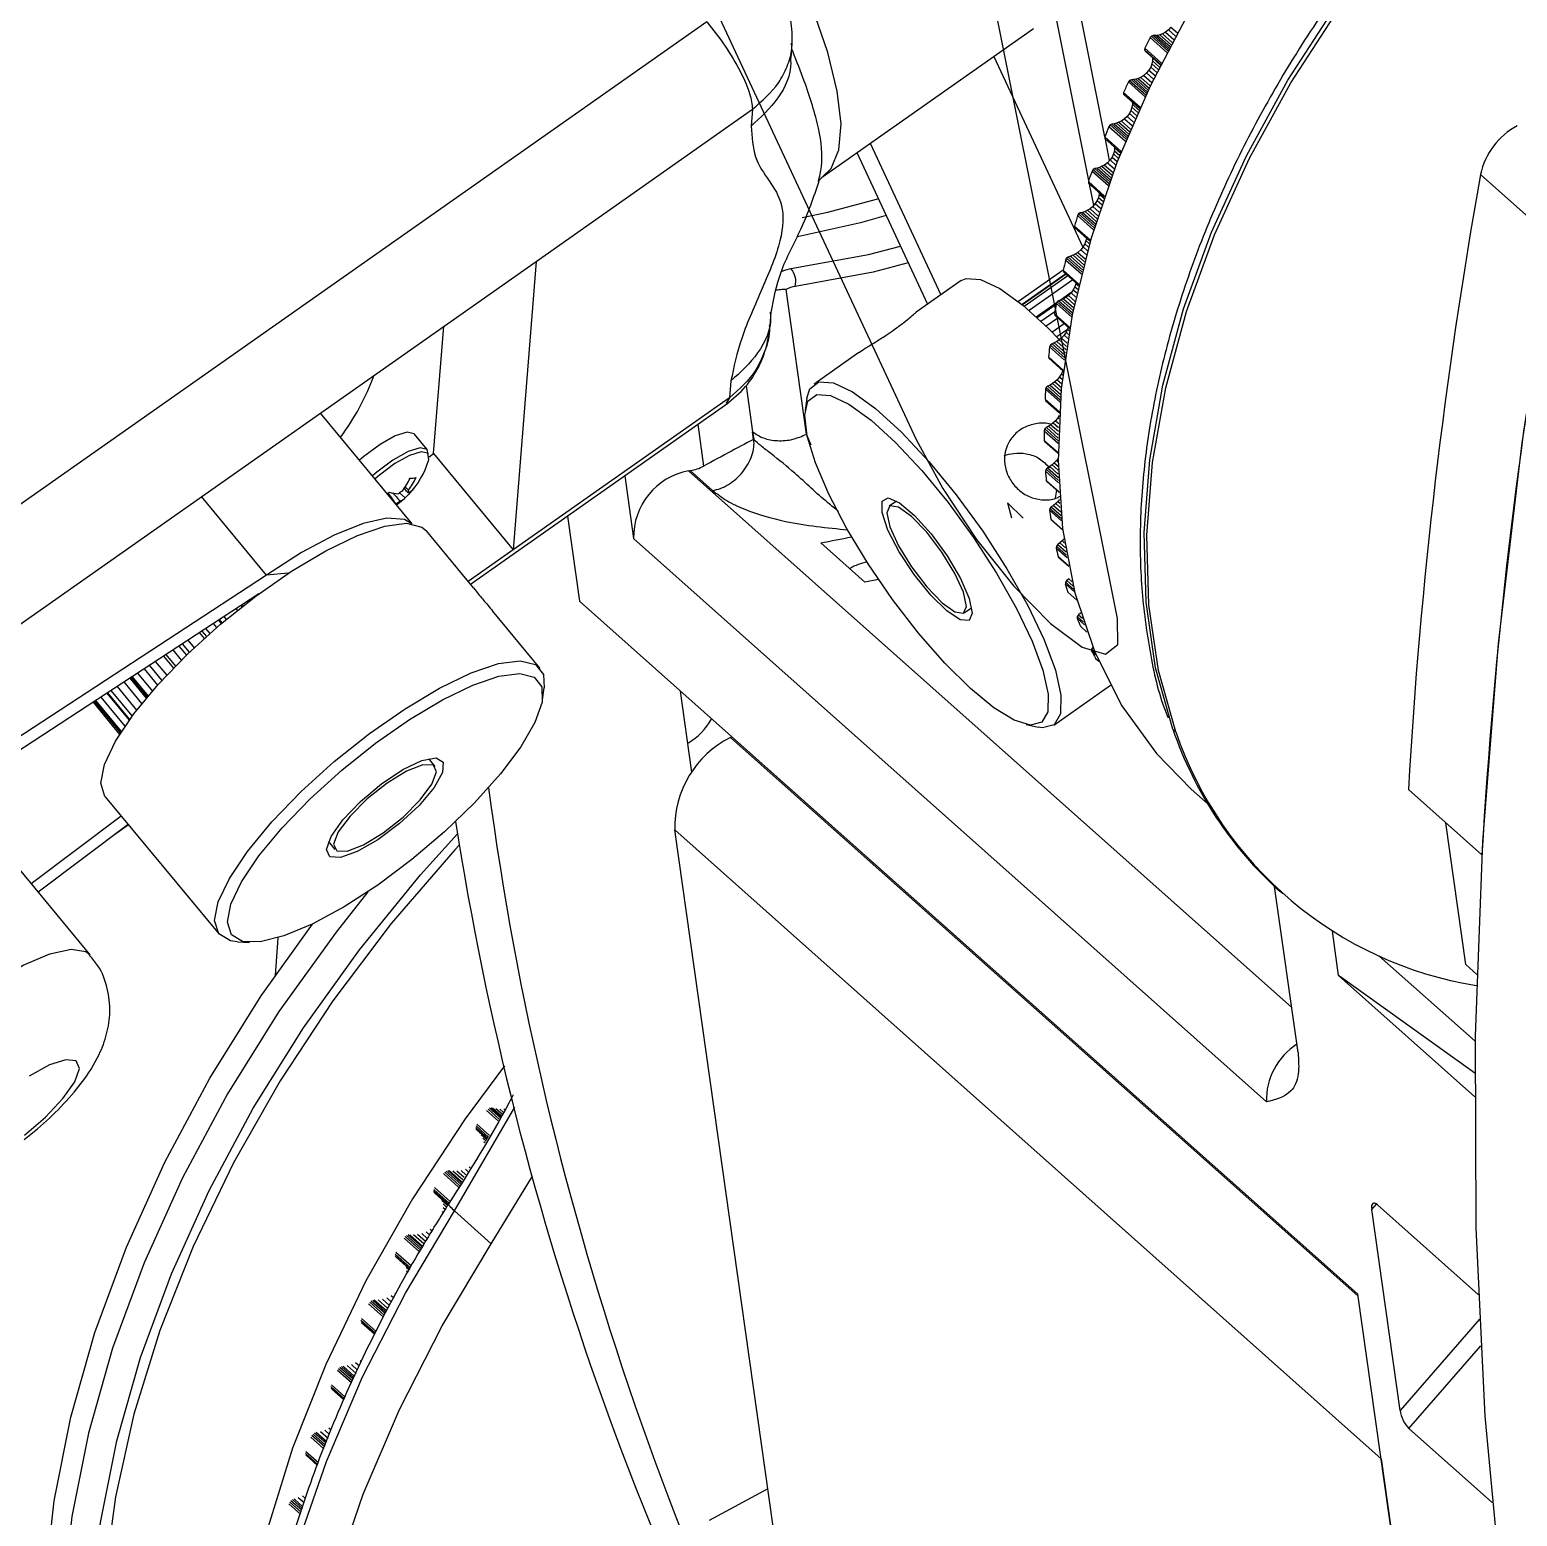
# Model space of a CAD drawing. Header units: millimetres. Extents: x -253 to 12701, y 1223 to 2077.
# Drawn here: x 3711.5 to 3784.7, y 1690.2 to 1763.3 of the extents above; entities that cross this region are included whole.
import ezdxf

# ---------------------------------------------------------------- set-up
doc = ezdxf.new("R2010")
doc.units = ezdxf.units.MM
doc.linetypes.add('CENTERX2', pattern=[2.032, 1.27, -0.254, 0.254, -0.254])

msp = doc.modelspace()

# ---------------------------------------------------------------- linework, layer by layer
at = {"color": 7, "linetype": 'Continuous'}
for p, q in [((3733.714, 1788.997), (3755.088, 1743.157)), ((3764.988, 1734.346), (3758.465, 1766.968))]:
    msp.add_line(p, q, dxfattribs=at)
at = {"color": 7, "linetype": 'Continuous', "lineweight": 25}
for p, q in [((3764.37, 1758.054), (3762.317, 1768.32)), ((3763.579, 1755.906), (3761.827, 1764.67)), ((3744.786, 1763.714), (3682.181, 1719.699)), ((3750.514, 1756.114), (3760.858, 1763.386)), ((3766.661, 1763.002), (3766.594, 1762.929)), ((3766.744, 1763.029), (3766.661, 1763.002)), ((3766.661, 1763.002), (3767.469, 1762.283)), ((3766.744, 1763.029), (3767.505, 1762.351)), ((3766.846, 1763.029), (3766.744, 1763.029)), ((3766.962, 1763.043), (3766.846, 1763.029)), ((3766.846, 1763.029), (3767.538, 1762.413)), ((3767.081, 1763.07), (3766.962, 1763.043)), ((3766.962, 1763.043), (3767.58, 1762.493)), ((3767.206, 1763.112), (3767.081, 1763.07)), ((3767.081, 1763.07), (3767.628, 1762.583)), ((3767.359, 1763.202), (3767.206, 1763.112)), ((3767.206, 1763.112), (3767.684, 1762.687)), ((3767.497, 1763.318), (3767.359, 1763.202)), ((3767.359, 1763.202), (3767.766, 1762.84)), ((3767.616, 1763.452), (3767.497, 1763.318)), ((3767.497, 1763.318), (3767.853, 1763.001)), ((3767.616, 1763.452), (3767.941, 1763.163)), ((3748.932, 1761.94), (3748.986, 1762.623)), ((3766.331, 1762.414), (3766.317, 1762.331)), ((3766.317, 1762.331), (3767.123, 1761.613)), ((3766.317, 1762.331), (3766.361, 1762.281)), ((3766.331, 1762.414), (3767.157, 1761.679)), ((3766.361, 1762.281), (3767.12, 1761.606)), ((3766.594, 1762.929), (3767.422, 1762.192)), ((3758.9, 1762.01), (3763.28, 1752.614)), ((3766.687, 1761.637), (3766.627, 1761.483)), ((3766.714, 1761.789), (3766.687, 1761.637)), ((3766.687, 1761.637), (3766.996, 1761.362)), ((3766.688, 1761.99), (3766.708, 1761.93)), ((3766.708, 1761.93), (3767.105, 1761.577)), ((3766.708, 1761.93), (3766.714, 1761.789)), ((3766.714, 1761.789), (3767.058, 1761.483)), ((3765.589, 1760.827), (3765.526, 1760.751)), ((3765.673, 1760.859), (3765.589, 1760.827)), ((3765.589, 1760.827), (3766.39, 1760.114)), ((3765.777, 1760.866), (3765.673, 1760.859)), ((3765.673, 1760.859), (3766.425, 1760.189)), ((3765.895, 1760.888), (3765.777, 1760.866)), ((3765.777, 1760.866), (3766.459, 1760.259)), ((3766.015, 1760.923), (3765.895, 1760.888)), ((3765.895, 1760.888), (3766.501, 1760.349)), ((3766.141, 1760.973), (3766.015, 1760.923)), ((3766.015, 1760.923), (3766.549, 1760.448)), ((3766.292, 1761.071), (3766.141, 1760.973)), ((3766.141, 1760.973), (3766.603, 1760.562)), ((3766.426, 1761.193), (3766.292, 1761.071)), ((3766.292, 1761.071), (3766.682, 1760.725)), ((3766.539, 1761.332), (3766.426, 1761.193)), ((3766.426, 1761.193), (3766.764, 1760.893)), ((3766.627, 1761.483), (3766.539, 1761.332)), ((3766.539, 1761.332), (3766.846, 1761.059)), ((3766.627, 1761.483), (3766.925, 1761.218)), ((3765.289, 1760.233), (3765.281, 1760.151)), ((3765.281, 1760.151), (3766.079, 1759.44)), ((3765.281, 1760.151), (3765.329, 1760.105)), ((3765.289, 1760.233), (3766.108, 1759.504)), ((3765.329, 1760.105), (3766.078, 1759.439)), ((3765.526, 1760.751), (3766.346, 1760.021)), ((3736.373, 1751.919), (3747.021, 1759.405)), ((3747.021, 1759.405), (3746.956, 1758.581)), ((3765.654, 1759.349), (3765.574, 1759.197)), ((3765.705, 1759.504), (3765.654, 1759.349)), ((3765.654, 1759.349), (3765.929, 1759.105)), ((3765.724, 1759.653), (3765.705, 1759.504)), ((3765.705, 1759.504), (3765.993, 1759.248)), ((3765.711, 1759.766), (3765.724, 1759.653)), ((3765.724, 1759.653), (3766.046, 1759.366)), ((3764.633, 1758.639), (3764.573, 1758.56)), ((3764.716, 1758.675), (3764.633, 1758.639)), ((3764.633, 1758.639), (3765.425, 1757.934)), ((3764.823, 1758.69), (3764.716, 1758.675)), ((3764.716, 1758.675), (3765.459, 1758.015)), ((3764.942, 1758.72), (3764.823, 1758.69)), ((3764.823, 1758.69), (3765.492, 1758.094)), ((3765.063, 1758.763), (3764.942, 1758.72)), ((3764.942, 1758.72), (3765.534, 1758.193)), ((3765.189, 1758.82), (3765.063, 1758.763)), ((3765.063, 1758.763), (3765.58, 1758.303)), ((3765.338, 1758.926), (3765.189, 1758.82)), ((3765.189, 1758.82), (3765.632, 1758.425)), ((3765.467, 1759.054), (3765.338, 1758.926)), ((3765.338, 1758.926), (3765.706, 1758.598)), ((3765.574, 1759.197), (3765.467, 1759.054)), ((3765.467, 1759.054), (3765.783, 1758.773)), ((3765.574, 1759.197), (3765.858, 1758.944)), ((3764.364, 1758.04), (3764.361, 1757.96)), ((3764.361, 1757.96), (3765.15, 1757.258)), ((3764.364, 1758.04), (3765.174, 1757.319)), ((3764.603, 1756.887), (3764.395, 1757.929)), ((3764.573, 1758.56), (3765.385, 1757.837)), ((3752.161, 1757.272), (3755.641, 1749.808)), ((3752.815, 1757.732), (3756.295, 1750.267)), ((3764.796, 1757.209), (3764.723, 1757.055)), ((3764.838, 1757.362), (3764.796, 1757.209)), ((3764.796, 1757.209), (3765.043, 1756.989)), ((3764.847, 1757.508), (3764.838, 1757.362)), ((3764.838, 1757.362), (3765.099, 1757.13)), ((3764.843, 1757.531), (3764.847, 1757.508)), ((3764.847, 1757.508), (3765.144, 1757.244)), ((3763.795, 1756.445), (3763.739, 1756.365)), ((3763.878, 1756.487), (3763.795, 1756.445)), ((3763.795, 1756.445), (3764.576, 1755.75)), ((3763.986, 1756.509), (3763.878, 1756.487)), ((3763.878, 1756.487), (3764.608, 1755.838)), ((3764.107, 1756.546), (3763.986, 1756.509)), ((3763.986, 1756.509), (3764.641, 1755.927)), ((3764.228, 1756.597), (3764.107, 1756.546)), ((3764.107, 1756.546), (3764.681, 1756.036)), ((3764.353, 1756.661), (3764.228, 1756.597)), ((3764.228, 1756.597), (3764.725, 1756.155)), ((3764.499, 1756.775), (3764.353, 1756.661)), ((3764.353, 1756.661), (3764.774, 1756.287)), ((3764.623, 1756.908), (3764.499, 1756.775)), ((3764.499, 1756.775), (3764.843, 1756.469)), ((3764.723, 1757.055), (3764.623, 1756.908)), ((3764.623, 1756.908), (3764.912, 1756.651)), ((3764.723, 1757.055), (3764.98, 1756.827)), ((3763.559, 1755.845), (3764.358, 1755.134)), ((3763.559, 1755.845), (3763.56, 1755.767)), ((3763.56, 1755.767), (3764.338, 1755.075)), ((3763.825, 1754.679), (3763.617, 1755.716)), ((3763.739, 1756.365), (3764.541, 1755.651)), ((3786.476, 1752.965), (3782.854, 1756.189)), ((3764.056, 1755.069), (3763.991, 1754.915)), ((3764.089, 1755.221), (3764.056, 1755.069)), ((3764.056, 1755.069), (3764.271, 1754.878)), ((3764.089, 1755.297), (3764.089, 1755.221)), ((3764.089, 1755.221), (3764.318, 1755.017)), ((3763.079, 1754.256), (3763.027, 1754.174)), ((3763.162, 1754.303), (3763.079, 1754.256)), ((3763.079, 1754.256), (3763.848, 1753.572)), ((3763.272, 1754.332), (3763.162, 1754.303)), ((3763.162, 1754.303), (3763.877, 1753.666)), ((3763.393, 1754.377), (3763.272, 1754.332)), ((3763.272, 1754.332), (3763.908, 1753.765)), ((3763.514, 1754.434), (3763.393, 1754.377)), ((3763.393, 1754.377), (3763.945, 1753.885)), ((3763.638, 1754.506), (3763.514, 1754.434)), ((3763.514, 1754.434), (3763.986, 1754.014)), ((3763.78, 1754.627), (3763.638, 1754.506)), ((3763.638, 1754.506), (3764.031, 1754.156)), ((3763.898, 1754.765), (3763.78, 1754.627)), ((3763.78, 1754.627), (3764.094, 1754.347)), ((3763.991, 1754.915), (3763.898, 1754.765)), ((3763.898, 1754.765), (3764.156, 1754.536)), ((3763.991, 1754.915), (3764.216, 1754.715)), ((3762.876, 1753.657), (3763.663, 1752.956)), ((3762.876, 1753.657), (3762.883, 1753.581)), ((3762.883, 1753.581), (3763.647, 1752.901)), ((3763.027, 1754.174), (3763.817, 1753.471)), ((3763.381, 1752.784), (3763.295, 1752.633)), ((3763.437, 1752.939), (3763.381, 1752.784)), ((3763.381, 1752.784), (3763.566, 1752.619)), ((3763.458, 1753.07), (3763.437, 1752.939)), ((3763.437, 1752.939), (3763.613, 1752.782)), ((3762.489, 1752.08), (3762.44, 1751.996)), ((3762.571, 1752.131), (3762.489, 1752.08)), ((3762.489, 1752.08), (3763.242, 1751.41)), ((3762.681, 1752.167), (3762.571, 1752.131)), ((3762.571, 1752.131), (3763.268, 1751.51)), ((3762.802, 1752.219), (3762.681, 1752.167)), ((3762.681, 1752.167), (3763.296, 1751.62)), ((3762.923, 1752.284), (3762.802, 1752.219)), ((3762.802, 1752.219), (3763.33, 1751.75)), ((3763.045, 1752.362), (3762.923, 1752.284)), ((3762.923, 1752.284), (3763.366, 1751.889)), ((3763.183, 1752.49), (3763.045, 1752.362)), ((3763.045, 1752.362), (3763.407, 1752.04)), ((3763.295, 1752.633), (3763.183, 1752.49)), ((3763.183, 1752.49), (3763.461, 1752.242)), ((3763.295, 1752.633), (3763.515, 1752.437)), ((3703.921, 1729.103), (3736.373, 1751.919)), ((3736.373, 1751.919), (3735.252, 1737.724)), ((3762.32, 1751.485), (3760.119, 1749.937)), ((3762.453, 1751.302), (3760.302, 1749.79)), ((3762.32, 1751.483), (3763.092, 1750.796)), ((3762.32, 1751.483), (3762.332, 1751.41)), ((3762.332, 1751.41), (3763.08, 1750.744)), ((3762.44, 1751.996), (3763.216, 1751.306)), ((3757.303, 1750.976), (3755.085, 1749.417)), ((3762.894, 1750.673), (3762.816, 1750.519)), ((3762.941, 1750.827), (3762.894, 1750.673)), ((3762.894, 1750.673), (3763.034, 1750.548)), ((3762.945, 1750.864), (3762.941, 1750.827)), ((3762.941, 1750.827), (3763.072, 1750.71)), ((3749.689, 1743.414), (3748.684, 1750.539)), ((3761.995, 1749.866), (3761.01, 1749.173)), ((3762.025, 1749.925), (3761.981, 1749.84)), ((3761.981, 1749.84), (3762.74, 1749.165)), ((3762.106, 1749.98), (3762.025, 1749.925)), ((3762.025, 1749.925), (3762.76, 1749.271)), ((3762.217, 1750.023), (3762.106, 1749.98)), ((3762.106, 1749.98), (3762.782, 1749.378)), ((3762.338, 1750.082), (3762.217, 1750.023)), ((3762.217, 1750.023), (3762.806, 1749.498)), ((3762.698, 1750.36), (3762.221, 1750.025)), ((3762.457, 1750.154), (3762.338, 1750.082)), ((3762.338, 1750.082), (3762.835, 1749.64)), ((3762.577, 1750.239), (3762.457, 1750.154)), ((3762.457, 1750.154), (3762.866, 1749.789)), ((3762.71, 1750.372), (3762.577, 1750.239)), ((3762.577, 1750.239), (3762.901, 1749.951)), ((3762.816, 1750.519), (3762.71, 1750.372)), ((3762.71, 1750.372), (3762.947, 1750.162)), ((3762.816, 1750.519), (3762.992, 1750.363)), ((3747.891, 1748.759), (3747.944, 1749.418)), ((3761.891, 1749.333), (3762.645, 1748.662)), ((3761.891, 1749.333), (3761.908, 1749.263)), ((3761.908, 1749.263), (3762.637, 1748.615)), ((3731.333, 1742.457), (3731.828, 1748.724)), ((3762.463, 1748.433), (3762.364, 1748.283)), ((3762.533, 1748.588), (3762.463, 1748.433)), ((3762.463, 1748.433), (3762.586, 1748.324)), ((3762.557, 1748.686), (3762.533, 1748.588)), ((3762.533, 1748.588), (3762.618, 1748.511)), ((3761.691, 1747.799), (3761.651, 1747.714)), ((3761.651, 1747.714), (3762.389, 1747.057)), ((3761.77, 1747.859), (3761.691, 1747.799)), ((3761.691, 1747.799), (3762.404, 1747.165)), ((3761.881, 1747.908), (3761.77, 1747.859)), ((3761.77, 1747.859), (3762.421, 1747.28)), ((3762.001, 1747.975), (3761.881, 1747.908)), ((3761.881, 1747.908), (3762.44, 1747.411)), ((3762.119, 1748.053), (3762.001, 1747.975)), ((3762.001, 1747.975), (3762.463, 1747.564)), ((3762.236, 1748.144), (3762.119, 1748.053)), ((3762.119, 1748.053), (3762.487, 1747.724)), ((3762.27, 1748.18), (3762.12, 1748.075)), ((3762.364, 1748.283), (3762.236, 1748.144)), ((3762.236, 1748.144), (3762.515, 1747.896)), ((3762.364, 1748.283), (3762.551, 1748.117)), ((3752.264, 1747.433), (3750.059, 1745.883)), ((3761.592, 1747.216), (3762.325, 1746.563)), ((3761.592, 1747.216), (3761.614, 1747.149)), ((3761.614, 1747.149), (3762.32, 1746.521)), ((3762.145, 1746.23), (3762.024, 1746.085)), ((3762.237, 1746.383), (3762.145, 1746.23)), ((3762.145, 1746.23), (3762.272, 1746.117)), ((3762.299, 1746.538), (3762.237, 1746.383)), ((3762.237, 1746.383), (3762.297, 1746.33)), ((3762.299, 1746.539), (3762.299, 1746.538)), ((3762.299, 1746.538), (3762.319, 1746.519)), ((3745.965, 1746.034), (3745.9, 1745.21)), ((3761.487, 1745.712), (3761.452, 1745.626)), ((3761.452, 1745.626), (3762.165, 1744.991)), ((3761.564, 1745.775), (3761.487, 1745.712)), ((3761.487, 1745.712), (3762.174, 1745.101)), ((3761.675, 1745.831), (3761.564, 1745.775)), ((3761.564, 1745.775), (3762.185, 1745.223)), ((3761.794, 1745.905), (3761.675, 1745.831)), ((3761.675, 1745.831), (3762.197, 1745.366)), ((3761.909, 1745.989), (3761.794, 1745.905)), ((3761.794, 1745.905), (3762.212, 1745.532)), ((3762.024, 1746.085), (3761.909, 1745.989)), ((3761.909, 1745.989), (3762.229, 1745.704)), ((3762.024, 1746.085), (3762.248, 1745.886)), ((3733.143, 1736.032), (3745.812, 1744.939)), ((3745.9, 1745.21), (3735.252, 1737.724)), ((3749.702, 1745.185), (3749.62, 1744.599)), ((3761.424, 1745.138), (3762.131, 1744.509)), ((3761.424, 1745.138), (3761.451, 1745.075)), ((3761.451, 1745.075), (3762.129, 1744.472)), ((3730.269, 1739.005), (3725.757, 1744.455)), ((3761.829, 1743.97), (3761.716, 1743.88)), ((3761.94, 1744.072), (3761.829, 1743.97)), ((3761.829, 1743.97), (3762.09, 1743.737)), ((3762.055, 1744.221), (3761.94, 1744.072)), ((3761.94, 1744.072), (3762.099, 1743.931)), ((3762.12, 1744.341), (3762.055, 1744.221)), ((3762.055, 1744.221), (3762.111, 1744.172)), ((3731.017, 1742.655), (3730.382, 1743.422)), ((3747.082, 1743.156), (3747.029, 1743.531)), ((3761.415, 1743.671), (3761.384, 1743.585)), ((3761.384, 1743.585), (3762.068, 1742.977)), ((3761.49, 1743.738), (3761.415, 1743.671)), ((3761.415, 1743.671), (3762.07, 1743.088)), ((3761.599, 1743.801), (3761.49, 1743.738)), ((3761.49, 1743.738), (3762.073, 1743.219)), ((3761.716, 1743.88), (3761.599, 1743.801)), ((3761.599, 1743.801), (3762.077, 1743.375)), ((3761.716, 1743.88), (3762.083, 1743.554)), ((3747.093, 1743.146), (3747.082, 1743.156)), ((3761.387, 1743.11), (3762.063, 1742.509)), ((3761.387, 1743.11), (3761.419, 1743.05)), ((3761.419, 1743.05), (3762.063, 1742.477)), ((3731.111, 1742.301), (3731.333, 1742.457)), ((3731.333, 1742.457), (3735.252, 1737.724)), ((3761.654, 1741.824), (3761.546, 1741.755)), ((3761.769, 1741.909), (3761.654, 1741.824)), ((3761.654, 1741.824), (3762.078, 1741.446)), ((3761.879, 1742.004), (3761.769, 1741.909)), ((3761.769, 1741.909), (3762.072, 1741.639)), ((3761.986, 1742.112), (3761.879, 1742.004)), ((3761.879, 1742.004), (3762.068, 1741.836)), ((3762.063, 1742.22), (3761.986, 1742.112)), ((3761.986, 1742.112), (3762.065, 1742.042)), ((3740.736, 1741.37), (3741.173, 1738.276)), ((3743.964, 1741.622), (3745.062, 1740.645)), ((3761.474, 1741.685), (3761.448, 1741.599)), ((3761.448, 1741.599), (3762.094, 1741.024)), ((3761.546, 1741.755), (3761.474, 1741.685)), ((3761.474, 1741.685), (3762.089, 1741.137)), ((3761.482, 1741.138), (3762.119, 1740.571)), ((3761.482, 1741.138), (3761.519, 1741.082)), ((3761.519, 1741.082), (3762.12, 1740.547)), ((3761.546, 1741.755), (3762.084, 1741.277)), ((3723.108, 1736.478), (3719.908, 1740.343)), ((3729.932, 1740.284), (3729.649, 1740.521)), ((3761.986, 1740.666), (3761.931, 1740.271)), ((3754.115, 1740.113), (3753.76, 1739.864)), ((3761.664, 1739.761), (3761.643, 1739.676)), ((3761.643, 1739.676), (3762.243, 1739.142)), ((3761.733, 1739.834), (3761.664, 1739.761)), ((3761.664, 1739.761), (3762.23, 1739.257)), ((3761.84, 1739.908), (3761.733, 1739.834)), ((3761.733, 1739.834), (3762.214, 1739.406)), ((3761.952, 1740), (3761.84, 1739.908)), ((3761.84, 1739.908), (3762.196, 1739.591)), ((3762.058, 1740.1), (3761.952, 1740)), ((3761.952, 1740), (3762.177, 1739.8)), ((3762.144, 1740.193), (3762.058, 1740.1)), ((3762.058, 1740.1), (3762.159, 1740.011)), ((3737.913, 1739.385), (3738.505, 1735.188)), ((3761.708, 1739.23), (3762.296, 1738.708)), ((3761.708, 1739.23), (3761.749, 1739.179)), ((3761.749, 1739.179), (3762.298, 1738.691)), ((3733.288, 1735.857), (3730.974, 1738.652)), ((3741.173, 1738.276), (3772.32, 1710.554)), ((3762.264, 1738.159), (3762.155, 1738.062)), ((3762.358, 1738.255), (3762.264, 1738.159)), ((3762.264, 1738.159), (3762.39, 1738.048)), ((3735.252, 1737.724), (3733.033, 1736.164)), ((3752.561, 1736.136), (3750.388, 1738.07)), ((3761.985, 1737.906), (3761.969, 1737.823)), ((3761.969, 1737.823), (3762.509, 1737.341)), ((3762.051, 1737.983), (3761.985, 1737.906)), ((3761.985, 1737.906), (3762.488, 1737.458)), ((3762.155, 1738.062), (3762.051, 1737.983)), ((3762.051, 1737.983), (3762.46, 1737.619)), ((3762.065, 1737.395), (3762.589, 1736.928)), ((3762.065, 1737.395), (3762.11, 1737.348)), ((3762.155, 1738.062), (3762.426, 1737.822)), ((3762.11, 1737.348), (3762.591, 1736.92)), ((3723.108, 1736.478), (3666.687, 1699.568)), ((3753.234, 1736.259), (3752.561, 1736.136)), ((3762.435, 1736.129), (3762.424, 1736.047)), ((3762.424, 1736.047), (3762.887, 1735.635)), ((3762.498, 1736.208), (3762.435, 1736.129)), ((3762.435, 1736.129), (3762.856, 1735.754)), ((3762.599, 1736.293), (3762.498, 1736.208)), ((3762.498, 1736.208), (3762.813, 1735.928)), ((3762.599, 1736.293), (3762.759, 1736.151)), ((3722.732, 1735.558), (3671.716, 1702.185)), ((3722.722, 1735.551), (3722.722, 1735.551)), ((3776.824, 1701.084), (3738.505, 1735.188)), ((3762.55, 1735.638), (3762.991, 1735.246)), ((3736.572, 1731.889), (3734.235, 1734.712)), ((3757.447, 1734.619), (3757.802, 1734.869)), ((3763.072, 1734.518), (3763.012, 1734.437)), ((3763.17, 1734.607), (3763.072, 1734.518)), ((3763.072, 1734.518), (3763.261, 1734.35)), ((3763.177, 1734.614), (3763.17, 1734.607)), ((3763.17, 1734.607), (3763.182, 1734.597)), ((3719.925, 1733.722), (3720.148, 1733.452)), ((3763.012, 1734.437), (3763.006, 1734.356)), ((3763.006, 1734.356), (3763.364, 1734.037)), ((3763.012, 1734.437), (3763.323, 1734.16)), ((3763.163, 1733.968), (3763.49, 1733.677)), ((3718.037, 1732.486), (3718.525, 1731.897)), ((3763.715, 1732.835), (3763.714, 1732.756)), ((3763.714, 1732.756), (3763.924, 1732.569)), ((3763.771, 1732.918), (3763.715, 1732.835)), ((3763.715, 1732.835), (3763.87, 1732.696)), ((3763.777, 1732.924), (3763.771, 1732.918)), ((3763.771, 1732.918), (3763.785, 1732.905)), ((3763.9, 1732.391), (3764.065, 1732.244)), ((3716.428, 1731.434), (3717.228, 1730.466)), ((3736.69, 1730.347), (3736.77, 1730.922)), ((3761.858, 1729.099), (3764.641, 1731.056)), ((3714.567, 1730.217), (3715.875, 1728.637)), ((3714.633, 1730.26), (3715.919, 1728.706)), ((3715.255, 1730.666), (3716.351, 1729.342)), ((3744.024, 1726.894), (3743.478, 1730.761)), ((3760.502, 1729.121), (3761.081, 1728.999)), ((3767.717, 1728.891), (3767.861, 1728.762)), ((3745.942, 1728.491), (3745.996, 1728.52)), ((3731.083, 1727.443), (3731.14, 1727.392)), ((3731.414, 1727.06), (3731.14, 1727.392)), ((3744.046, 1726.777), (3744.024, 1726.894)), ((3714.427, 1717.795), (3707.806, 1725.794)), ((3768.623, 1725.935), (3769.447, 1725.202)), ((3782.931, 1722.704), (3779.309, 1725.927)), ((3715.17, 1725.569), (3720.769, 1718.806)), ((3711.524, 1721.302), (3715.949, 1724.628)), ((3711.865, 1720.89), (3716.29, 1724.216)), ((3715.627, 1723.717), (3716.307, 1724.195)), ((3782.134, 1717.31), (3781.149, 1724.289)), ((3743.197, 1723.933), (3777.966, 1692.988)), ((3748.036, 1689.645), (3743.197, 1723.933)), ((3726.201, 1723.303), (3726.162, 1723.369)), ((3726.201, 1723.303), (3726.476, 1722.972)), ((3773.878, 1712.985), (3772.726, 1721.148)), ((3772.982, 1720.915), (3773.127, 1720.786)), ((3721.682, 1718.432), (3722.262, 1718.403)), ((3723.663, 1718.621), (3723.536, 1716.775)), ((3775.877, 1716.766), (3775.568, 1718.96)), ((3777.854, 1717.745), (3782.601, 1713.541)), ((3782.134, 1717.31), (3782.677, 1716.827)), ((3782.574, 1710.806), (3775.877, 1716.766)), ((3782.582, 1711.972), (3775.877, 1716.766)), ((3734.509, 1709.618), (3733.941, 1710.124)), ((3734.561, 1709.704), (3734.01, 1710.195)), ((3734.604, 1709.777), (3734.083, 1710.241)), ((3734.638, 1709.835), (3734.157, 1710.262)), ((3734.661, 1709.873), (3734.232, 1710.256)), ((3734.703, 1709.944), (3734.401, 1710.213)), ((3734.762, 1710.043), (3734.589, 1710.197)), ((3734.836, 1710.166), (3734.788, 1710.21)), ((3733.998, 1708.762), (3733.403, 1709.292)), ((3733.976, 1708.725), (3733.415, 1709.225)), ((3734.033, 1708.821), (3733.418, 1709.369)), ((3733.97, 1708.714), (3733.456, 1709.172)), ((3734.081, 1708.901), (3733.461, 1709.453)), ((3733.969, 1708.713), (3733.577, 1709.062)), ((3733.951, 1708.683), (3733.678, 1708.925)), ((3733.916, 1708.625), (3733.755, 1708.768)), ((3733.864, 1708.537), (3733.808, 1708.587)), ((3732.562, 1706.355), (3731.814, 1707.02)), ((3732.613, 1706.441), (3731.878, 1707.095)), ((3732.658, 1706.516), (3731.95, 1707.146)), ((3732.695, 1706.578), (3732.025, 1707.173)), ((3732.721, 1706.622), (3732.103, 1707.173)), ((3732.773, 1706.709), (3732.28, 1707.147)), ((3732.841, 1706.823), (3732.475, 1707.149)), ((3732.924, 1706.961), (3732.68, 1707.179)), ((3733.022, 1707.126), (3732.895, 1707.238)), ((3733.132, 1707.311), (3733.088, 1707.35)), ((3734.165, 1703.57), (3736.2, 1706.9)), ((3732.06, 1705.519), (3731.327, 1706.171)), ((3732.094, 1705.572), (3731.336, 1706.246)), ((3732.041, 1705.488), (3731.344, 1706.108)), ((3732.14, 1705.649), (3731.374, 1706.332)), ((3732.039, 1705.484), (3731.391, 1706.06)), ((3732.016, 1705.446), (3731.733, 1705.698)), ((3731.972, 1705.376), (3731.802, 1705.528)), ((3731.898, 1705.256), (3731.803, 1705.341)), ((3732.354, 1705.182), (3734.165, 1703.57)), ((3778.899, 1695.356), (3777.502, 1705.254)), ((3777.787, 1705.482), (3782.756, 1701.059)), ((3731.809, 1705.113), (3731.768, 1705.15)), ((3730.631, 1703.167), (3729.874, 1703.841)), ((3730.68, 1703.255), (3729.934, 1703.919)), ((3730.724, 1703.334), (3730.004, 1703.974)), ((3730.761, 1703.401), (3730.079, 1704.008)), ((3730.79, 1703.453), (3730.159, 1704.014)), ((3730.848, 1703.557), (3730.345, 1704.005)), ((3730.927, 1703.685), (3730.546, 1704.024)), ((3731.019, 1703.835), (3730.753, 1704.072)), ((3731.127, 1704.009), (3730.971, 1704.148)), ((3731.244, 1704.199), (3731.16, 1704.273)), ((3731.363, 1704.391), (3731.329, 1704.421)), ((3730.168, 1702.333), (3729.442, 1702.98)), ((3730.197, 1702.384), (3729.445, 1703.054)), ((3730.239, 1702.46), (3729.476, 1703.139)), ((3730.154, 1702.307), (3729.464, 1702.921)), ((3730.133, 1702.27), (3729.983, 1702.404)), ((3730.072, 1702.159), (3730, 1702.223)), ((3728.986, 1700.203), (3728.332, 1700.785)), ((3729.018, 1700.261), (3728.413, 1700.799)), ((3729.085, 1700.38), (3728.605, 1700.807)), ((3729.166, 1700.527), (3728.811, 1700.843)), ((3729.259, 1700.695), (3729.021, 1700.907)), ((3729.366, 1700.888), (3729.239, 1701)), ((3729.478, 1701.09), (3729.424, 1701.138)), ((3783.195, 1655.938), (3776.824, 1701.084)), ((3728.854, 1699.965), (3728.133, 1700.607)), ((3728.903, 1700.052), (3728.189, 1700.687)), ((3728.947, 1700.132), (3728.257, 1700.747)), ((3728.46, 1699.182), (3727.755, 1699.81)), ((3728.437, 1699.134), (3727.758, 1699.739)), ((3728.496, 1699.258), (3727.781, 1699.895)), ((3728.427, 1699.113), (3727.786, 1699.684)), ((3727.293, 1696.722), (3726.603, 1697.336)), ((3727.335, 1696.812), (3726.654, 1697.418)), ((3727.376, 1696.897), (3726.719, 1697.482)), ((3727.412, 1696.975), (3726.793, 1697.526)), ((3727.444, 1697.041), (3726.876, 1697.546)), ((3727.511, 1697.182), (3727.073, 1697.571)), ((3727.591, 1697.35), (3727.282, 1697.625)), ((3727.68, 1697.539), (3727.494, 1697.705)), ((3727.781, 1697.752), (3727.711, 1697.814)), ((3726.929, 1695.956), (3726.278, 1696.535)), ((3726.909, 1695.913), (3726.287, 1696.467)), ((3726.963, 1696.027), (3726.298, 1696.619)), ((3726.902, 1695.899), (3726.321, 1696.416)), ((3726.006, 1693.662), (3725.4, 1694.201)), ((3726.039, 1693.746), (3725.473, 1694.25)), ((3726.069, 1693.821), (3725.556, 1694.277)), ((3726.133, 1693.984), (3725.758, 1694.319)), ((3726.209, 1694.175), (3725.969, 1694.389)), ((3726.292, 1694.386), (3726.181, 1694.485)), ((3783.434, 1690.839), (3779.339, 1694.484)), ((3725.933, 1693.479), (3725.292, 1694.05)), ((3725.97, 1693.572), (3725.338, 1694.134)), ((3725.629, 1692.71), (3725.023, 1693.249)), ((3725.657, 1692.78), (3725.036, 1693.332)), ((3725.614, 1692.672), (3725.037, 1693.185)), ((3725.611, 1692.663), (3725.076, 1693.139)), ((3777.966, 1692.988), (3782.806, 1658.701)), ((3747.774, 1691.505), (3744.89, 1689.947)), ((3724.781, 1690.26), (3724.209, 1690.769)), ((3724.811, 1690.354), (3724.25, 1690.853)), ((3724.841, 1690.449), (3724.308, 1690.923)), ((3724.87, 1690.54), (3724.379, 1690.977)), ((3724.896, 1690.625), (3724.463, 1691.011)), ((3724.956, 1690.812), (3724.667, 1691.069)), ((3725.024, 1691.027), (3724.879, 1691.155))]:
    msp.add_line(p, q, dxfattribs=at)
at = {"color": 8, "linetype": 'Continuous', "lineweight": 25}
for p, q in [((3749.478, 1754.079), (3750.731, 1754.345)), ((3762.459, 1751.297), (3760.309, 1749.785)), ((3760.399, 1749.709), (3762.547, 1751.219)), ((3762.786, 1751.006), (3760.644, 1749.501)), ((3760.989, 1749.193), (3762.023, 1749.919)), ((3762.113, 1749.983), (3762.754, 1750.434)), ((3761.974, 1749.803), (3761.04, 1749.146)), ((3761.224, 1748.974), (3761.913, 1749.459)), ((3762.059, 1749.129), (3761.483, 1748.724)), ((3761.765, 1748.442), (3762.36, 1748.861)), ((3762.523, 1748.566), (3762.002, 1748.2)), ((3746.709, 1745.794), (3747.029, 1743.531)), ((3745.9, 1745.21), (3745.73, 1744.946)), ((3744.332, 1743.899), (3744.622, 1741.844)), ((3749.92, 1742.875), (3749.689, 1743.414)), ((3773.566, 1715.195), (3743.884, 1741.611)), ((3724.175, 1736.566), (3723.108, 1736.478)), ((3722.16, 1735.183), (3722.189, 1735.148)), ((3722.551, 1735.423), (3722.543, 1735.434)), ((3721.682, 1734.75), (3721.617, 1734.828)), ((3721.849, 1734.98), (3721.898, 1734.921)), ((3721.955, 1734.966), (3721.91, 1735.02)), ((3720.11, 1733.843), (3720.312, 1733.598)), ((3720.657, 1733.899), (3720.495, 1734.094)), ((3720.739, 1734.254), (3720.877, 1734.088)), ((3720.928, 1734.13), (3720.795, 1734.291)), ((3721.012, 1734.433), (3721.126, 1734.296)), ((3718.795, 1732.983), (3719.165, 1732.536)), ((3719.313, 1732.678), (3718.968, 1733.096)), ((3719.232, 1733.268), (3719.541, 1732.894)), ((3720.05, 1733.363), (3719.813, 1733.649)), ((3718.157, 1732.565), (3718.626, 1731.999)), ((3718.919, 1732.294), (3718.506, 1732.793)), ((3717.498, 1730.781), (3716.771, 1731.659)), ((3717.077, 1731.858), (3717.741, 1731.057)), ((3717.96, 1731.299), (3717.35, 1732.037)), ((3717.634, 1732.223), (3718.192, 1731.549)), ((3716.5, 1729.546), (3715.461, 1730.801)), ((3715.752, 1730.992), (3716.715, 1729.829)), ((3716.975, 1730.159), (3716.098, 1731.218)), ((3716.376, 1731.4), (3717.188, 1730.418)), ((3716.493, 1731.476), (3717.279, 1730.527)), ((3714.636, 1730.262), (3715.921, 1728.709)), ((3715.966, 1728.778), (3714.702, 1730.305)), ((3714.951, 1730.468), (3716.137, 1729.036)), ((3715.279, 1730.683), (3716.369, 1729.367)), ((3776.836, 1700.995), (3745.942, 1728.491)), ((3732.354, 1705.182), (3735.331, 1710.298)), ((3777.502, 1705.254), (3777.735, 1705.522)), ((3782.809, 1699.85), (3778.899, 1695.356)), ((3779.339, 1694.484), (3782.875, 1698.547))]:
    msp.add_line(p, q, dxfattribs=at)
at = {"color": 7, "linetype": 'CENTERX2'}
for q in [(3760.341, 1739.278), (3759.775, 1739.29)]:
    msp.add_line((3759.581, 1740.038), q, dxfattribs=at)
at = {"color": 8, "linetype": 'Continuous', "lineweight": 25, "flags": 128}
for points in [[(3767.717, 1728.891), (3766.87, 1731.908), (3766.395, 1735.146), (3766.296, 1738.571), (3766.575, 1742.143), (3767.228, 1745.825), (3768.248, 1749.576), (3769.625, 1753.355), (3771.342, 1757.12), (3773.382, 1760.83), (3775.722, 1764.445), (3778.336, 1767.925), (3781.195, 1771.232), (3784.269, 1774.329), (3787.523, 1777.182), (3790.922, 1779.762), (3794.429, 1782.038), (3798.006, 1783.986), (3801.612, 1785.586), (3805.209, 1786.818), (3808.757, 1787.671), (3812.217, 1788.134), (3815.552, 1788.202), (3817.895, 1788.001)], [(3750.494, 1756.1), (3750.897, 1756.496), (3751.283, 1757.412), (3751.384, 1758.686), (3751.197, 1760.294), (3750.727, 1762.204), (3749.982, 1764.377), (3748.977, 1766.77), (3747.732, 1769.338), (3746.273, 1772.027), (3744.627, 1774.786), (3742.827, 1777.559)], [(3753.604, 1754.177), (3752.345, 1753.818), (3749.242, 1753.122)], [(3748.915, 1751.56), (3752.739, 1752.262), (3754.307, 1752.67)], [(3748.438, 1751.427), (3748.671, 1751.51), (3748.915, 1751.56)], [(3754.693, 1751.841), (3752.969, 1751.391), (3749.124, 1750.688)], [(3714.759, 1678.479), (3714.445, 1682.111), (3714.506, 1685.911), (3714.94, 1689.844), (3715.742, 1693.875), (3716.907, 1697.966), (3718.423, 1702.081), (3720.277, 1706.182), (3722.452, 1710.234), (3724.927, 1714.197), (3727.682, 1718.038), (3730.69, 1721.721), (3732.514, 1723.743)], [(3728.096, 1720.892), (3726.528, 1718.911), (3723.717, 1714.992), (3721.19, 1710.947), (3718.971, 1706.813), (3717.079, 1702.627), (3715.532, 1698.427), (3714.344, 1694.252), (3713.524, 1690.139), (3713.082, 1686.126), (3713.02, 1682.248), (3713.339, 1678.541)], [(3709.63, 1716.426), (3711.123, 1717.28), (3712.441, 1717.841), (3713.497, 1718.073), (3714.221, 1717.96), (3714.427, 1717.796)], [(3724.396, 1663.476), (3723.663, 1665.68), (3722.896, 1669.109), (3722.498, 1672.745), (3722.473, 1676.556), (3722.821, 1680.508), (3723.54, 1684.566), (3724.622, 1688.695), (3726.059, 1692.857), (3727.837, 1697.017), (3729.942, 1701.137), (3732.354, 1705.182)]]:
    msp.add_lwpolyline(points, dxfattribs=at)
at = {"color": 7, "linetype": 'Continuous', "lineweight": 25, "flags": 128}
for points in [[(3768.558, 1764.259), (3766.594, 1760.542), (3764.962, 1756.78), (3763.681, 1753.015), (3762.764, 1749.289), (3762.223, 1745.646), (3762.064, 1742.125), (3762.288, 1738.768), (3762.893, 1735.612), (3763.872, 1732.693), (3765.213, 1730.045), (3766.903, 1727.697), (3768.623, 1725.935)], [(3767.861, 1728.762), (3767.015, 1731.779), (3766.54, 1735.017), (3766.441, 1738.442), (3766.72, 1742.014), (3767.373, 1745.696), (3768.393, 1749.447), (3769.77, 1753.226), (3771.487, 1756.991), (3773.527, 1760.701), (3775.867, 1764.316)], [(3750.731, 1754.345), (3753.125, 1754.976), (3753.218, 1755.004)], [(3803.176, 1625.235), (3800.955, 1629.27), (3797.362, 1636.568), (3794.149, 1644.157), (3791.32, 1652.027), (3788.881, 1660.163), (3786.835, 1668.552), (3785.186, 1677.179), (3783.937, 1686.031), (3783.089, 1695.091), (3782.645, 1704.345), (3782.605, 1713.778), (3782.969, 1723.372), (3783.737, 1733.113), (3784.906, 1742.983), (3786.476, 1752.965)], [(3757.303, 1750.976), (3757.539, 1751.083), (3758.254, 1751.031), (3759.2, 1750.585), (3760.333, 1749.765), (3761.6, 1748.608), (3762.132, 1748.063)], [(3749.702, 1745.185), (3749.845, 1745.643), (3750.295, 1745.989), (3751.009, 1745.938), (3751.955, 1745.492), (3753.088, 1744.671), (3754.356, 1743.515), (3755.698, 1742.077), (3757.052, 1740.425), (3758.356, 1738.635), (3759.547, 1736.792), (3760.57, 1734.982), (3761.378, 1733.289), (3761.932, 1731.792), (3762.207, 1730.562), (3762.19, 1729.656), (3761.882, 1729.116), (3761.296, 1728.968), (3761.081, 1728.999)], [(3753.925, 1735.28), (3752.725, 1737.027), (3751.66, 1738.784), (3750.779, 1740.469), (3750.124, 1742.003), (3749.725, 1743.314), (3749.601, 1744.342), (3749.758, 1745.037), (3750.188, 1745.368), (3750.871, 1745.319), (3751.775, 1744.892), (3752.859, 1744.108), (3754.071, 1743.002), (3755.354, 1741.627), (3756.65, 1740.047), (3757.896, 1738.336), (3759.035, 1736.573), (3760.013, 1734.842), (3760.786, 1733.223), (3761.316, 1731.792), (3761.579, 1730.616), (3761.563, 1729.749), (3761.268, 1729.233), (3760.708, 1729.091), (3759.909, 1729.331), (3758.909, 1729.94), (3757.755, 1730.891), (3756.5, 1732.138), (3755.203, 1733.624), (3753.925, 1735.28)], [(3730.382, 1743.422), (3730.373, 1743.433), (3730.03, 1743.511), (3729.44, 1743.326), (3728.693, 1742.907), (3727.902, 1742.318), (3727.683, 1742.129)], [(3731.07, 1742.446), (3731.008, 1742.666), (3730.665, 1742.744), (3730.075, 1742.56), (3729.328, 1742.141), (3728.537, 1741.551), (3728.318, 1741.362)], [(3731.082, 1742.119), (3731.092, 1742.154), (3731.05, 1742.471), (3730.719, 1742.546), (3730.15, 1742.368), (3729.43, 1741.965), (3728.667, 1741.396), (3728.452, 1741.21)], [(3729.058, 1740.468), (3729.092, 1740.508), (3729.139, 1740.563)], [(3729.499, 1739.935), (3729.654, 1740.049), (3729.902, 1740.256)], [(3754.978, 1736.511), (3754.245, 1737.625), (3753.695, 1738.687), (3753.403, 1739.555), (3753.408, 1740.11), (3753.71, 1740.277), (3754.267, 1740.034), (3755.005, 1739.415), (3755.824, 1738.501), (3756.613, 1737.418), (3757.266, 1736.311), (3757.694, 1735.329), (3757.84, 1734.606), (3757.684, 1734.238), (3757.247, 1734.277), (3756.588, 1734.715), (3755.796, 1735.495), (3754.978, 1736.511)], [(3753.793, 1738.853), (3754.219, 1737.918), (3754.856, 1736.881), (3755.607, 1735.898), (3756.358, 1735.12), (3756.993, 1734.664), (3757.417, 1734.601), (3757.565, 1734.94), (3757.414, 1735.63), (3756.988, 1736.564), (3756.351, 1737.602), (3755.6, 1738.585), (3754.849, 1739.363), (3754.214, 1739.818), (3753.79, 1739.881), (3753.642, 1739.542), (3753.793, 1738.853)], [(3722.575, 1735.441), (3724.328, 1736.667), (3726.023, 1737.679), (3727.58, 1738.432), (3728.926, 1738.888), (3729.999, 1739.028), (3730.747, 1738.844), (3730.974, 1738.652)], [(3730.258, 1739.007), (3729.895, 1739.214), (3729.032, 1739.279), (3727.858, 1739.018), (3726.432, 1738.443), (3724.823, 1737.582), (3723.108, 1736.478)], [(3715.17, 1725.569), (3715.156, 1725.587), (3714.953, 1726.235), (3715.131, 1727.158), (3715.679, 1728.312), (3716.574, 1729.644), (3717.772, 1731.092), (3719.218, 1732.587), (3720.844, 1734.059), (3722.575, 1735.441)], [(3728.173, 1728.678), (3729.927, 1729.904), (3731.622, 1730.917), (3733.179, 1731.669), (3734.525, 1732.126), (3735.597, 1732.265), (3736.346, 1732.082), (3736.736, 1731.583), (3736.77, 1730.922)], [(3728.47, 1728.201), (3730.146, 1729.373), (3731.767, 1730.342), (3733.256, 1731.061), (3734.543, 1731.498), (3735.569, 1731.631), (3736.284, 1731.456), (3736.657, 1730.979), (3736.669, 1730.223), (3736.32, 1729.224), (3735.626, 1728.028), (3734.619, 1726.692), (3733.348, 1725.277), (3731.87, 1723.849), (3730.256, 1722.477), (3728.58, 1721.223), (3726.921, 1720.146), (3725.357, 1719.297), (3723.961, 1718.716), (3722.798, 1718.429), (3721.922, 1718.45), (3721.375, 1718.778), (3721.182, 1719.398), (3721.351, 1720.281), (3721.876, 1721.384), (3722.731, 1722.658), (3723.877, 1724.042), (3725.26, 1725.472), (3726.815, 1726.88), (3728.47, 1728.201)], [(3721.682, 1718.432), (3721.327, 1718.481), (3720.754, 1718.824), (3720.552, 1719.472), (3720.729, 1720.395), (3721.278, 1721.55), (3722.173, 1722.882), (3723.371, 1724.329), (3724.817, 1725.824), (3726.443, 1727.297), (3728.173, 1728.678)], [(3728.768, 1726.203), (3729.823, 1726.903), (3730.759, 1727.348), (3731.45, 1727.479), (3731.803, 1727.277), (3731.77, 1726.769), (3731.356, 1726.025), (3730.615, 1725.144), (3729.65, 1724.247), (3728.589, 1723.453), (3727.576, 1722.87), (3726.748, 1722.577), (3726.217, 1722.613), (3726.054, 1722.974), (3726.282, 1723.611), (3726.869, 1724.437), (3727.737, 1725.342), (3728.768, 1726.203)], [(3728.848, 1723.792), (3729.826, 1724.568), (3730.669, 1725.411), (3731.25, 1726.195), (3731.48, 1726.798), (3731.324, 1727.131), (3730.806, 1727.142), (3730.004, 1726.829), (3729.042, 1726.24), (3728.064, 1725.464), (3727.221, 1724.621), (3726.64, 1723.838), (3726.41, 1723.234), (3726.566, 1722.901), (3727.084, 1722.89), (3727.886, 1723.203), (3728.848, 1723.792)], [(3732.605, 1723.205), (3732.368, 1722.949), (3729.247, 1719.325), (3726.373, 1715.526), (3723.775, 1711.587), (3721.477, 1707.544), (3719.5, 1703.436), (3717.863, 1699.302), (3716.582, 1695.18), (3715.667, 1691.109), (3715.129, 1687.126), (3714.972, 1683.271), (3715.197, 1679.578), (3715.802, 1676.082), (3716.783, 1672.817), (3718.128, 1669.812), (3719.827, 1667.097), (3721.862, 1664.696), (3722.885, 1663.722)], [(3720.314, 1663.751), (3719.568, 1664.447), (3717.453, 1666.837), (3715.671, 1669.545), (3714.238, 1672.546), (3713.168, 1675.812), (3712.47, 1679.315), (3712.151, 1683.022), (3712.212, 1686.899), (3712.655, 1690.913), (3713.474, 1695.026), (3714.663, 1699.201), (3716.21, 1703.401), (3718.102, 1707.586), (3720.321, 1711.72), (3722.848, 1715.766), (3725.367, 1719.302)], [(3711.187, 1708.913), (3712.22, 1709.796), (3713.081, 1710.711), (3713.664, 1711.543), (3713.895, 1712.188), (3713.745, 1712.566), (3713.233, 1712.628), (3712.423, 1712.368), (3711.417, 1711.818)], [(3734.818, 1712.325), (3732.892, 1709.724), (3730.294, 1705.784), (3727.996, 1701.742), (3726.019, 1697.634), (3724.382, 1693.5), (3723.101, 1689.378), (3722.187, 1685.306), (3721.648, 1681.324), (3721.491, 1677.469), (3721.716, 1673.776), (3722.322, 1670.28), (3722.924, 1668.106)], [(3761.516, 1648.442), (3758.097, 1647.548), (3754.242, 1646.88), (3750.497, 1646.601), (3746.893, 1646.714), (3743.463, 1647.217), (3740.237, 1648.106), (3737.244, 1649.373), (3734.51, 1651.007), (3732.058, 1652.993), (3729.911, 1655.314), (3728.088, 1657.95), (3726.605, 1660.876), (3725.474, 1664.068), (3724.707, 1667.498), (3724.309, 1671.134), (3724.284, 1674.945), (3724.632, 1678.897), (3725.351, 1682.955), (3726.433, 1687.083), (3727.87, 1691.246), (3729.648, 1695.406), (3731.753, 1699.526), (3734.165, 1703.57)]]:
    msp.add_lwpolyline(points, dxfattribs=at)
at = {"color": 7, "linetype": 'Continuous', "flags": 128}
msp.add_lwpolyline([(3755.088, 1743.157), (3756.39, 1740.732), (3758.054, 1738.229), (3759.891, 1735.93), (3761.693, 1734.097), (3763.255, 1732.936), (3764.402, 1732.58), (3765.002, 1733.068), (3764.988, 1734.346)], dxfattribs=at)
at = {"color": 7, "linetype": 'Continuous', "lineweight": 25}
for centre, radius, start, end in [((3815.161, 1737.739), 54.711, 152.58567, 153.19084), ((3813.076, 1738.747), 52.394, 155.16734, 155.79021), ((3810.749, 1739.743), 49.864, 157.82883, 158.4726), ((3786.393, 1755.41), 3.623, 118.4463, 167.59371), ((3808.227, 1740.684), 47.171, 160.5839, 161.25195), ((4035.465, 1711.256), 256.576, 169.91408, 176.722), ((3805.558, 1741.533), 44.369, 163.44708, 164.14296), ((4039.087, 1708.033), 256.576, 169.91408, 176.722), ((3748.24, 1750.937), 0.919, 344.25689, 42.70029), ((3802.795, 1742.258), 41.513, 166.43369, 167.16114), ((3749.305, 1749.425), 1.275, 98.13422, 119.13478), ((3799.996, 1742.835), 38.655, 169.55972, 170.3226), ((3797.216, 1743.247), 35.844, 172.84165, 173.64391), ((3716.807, 1750.618), 12.368, 323.48835, 339.63681), ((3794.509, 1743.486), 33.126, 176.29615, 177.1417), ((3791.928, 1743.553), 30.544, 179.93949, 180.83206), ((3727.153, 1743.301), 4.103, 316.04034, 343.25633), ((3743.691, 1743.516), 1.914, 278.22119, 299.12813), ((3726.585, 1742.97), 3.985, 323.79566, 334.31665), ((3726.878, 1743.004), 3.985, 323.79566, 334.31665), ((3730.092, 1743.285), 2.043, 272.38347, 280.64562), ((3744.499, 1738.342), 3.327, 100.64769, 181.14646), ((3738.346, 1785.326), 44.064, 277.21962, 277.32481), ((3789.518, 1743.457), 28.132, 183.78679, 184.72968), ((3729.77, 1742.816), 2.34, 254.35217, 265.74959), ((3730.601, 1739.174), 1.649, 119.00729, 127.49438), ((3727.589, 1742.88), 3.496, 312.06745, 321.39019), ((3729.849, 1741.164), 0.664, 288.96167, 315.42643), ((3729.909, 1740.636), 0.185, 327.16597, 4.21558), ((3728.671, 1741.431), 1.649, 299.00729, 307.49438), ((3729.459, 1740.75), 0.664, 288.96167, 315.42643), ((3787.32, 1743.216), 25.92, 187.85094, 188.84672), ((3742.093, 1785.197), 47.851, 279.98218, 281.82966), ((3785.367, 1742.856), 23.933, 192.14118, 193.19134), ((3752.935, 1735.069), 2.057, 97.35942, 122.8854), ((3783.682, 1742.409), 22.19, 196.66146, 197.76594), ((3782.28, 1741.912), 20.702, 201.40852, 202.5653), ((3781.167, 1741.408), 19.479, 206.37016, 207.57486), ((3742.273, 1730.932), 3.141, 300.5772, 330.41061), ((3785.699, 1735.036), 19.004, 198.8665, 227.99475), ((3785.66, 1734.844), 18.809, 198.86683, 260.82584), ((3748.191, 1724.031), 4.995, 116.76012, 181.12238), ((3888.685, 1746.653), 156.025, 187.60279, 210.58003), ((3885.581, 1748.163), 155.008, 188.83637, 210.62023)]:
    msp.add_arc(centre, radius, start, end, dxfattribs=at)
at = {"color": 8, "linetype": 'Continuous', "lineweight": 25}
msp.add_arc((3775.571, 1710.648), 3.252, 122.56376, 181.65743, dxfattribs=at)
at = {"color": 7, "linetype": 'Continuous', "lineweight": 25}
for centre, major_axis, ratio, start_param, end_param in [((3745.507, 1742.306), (1.806, 0.968), 0.006157, 0.508807, 2.079603), ((3777.864, 1704.932), (-0.292, 0.629), 0.362538, 5.586118, 7.156914), ((3779.261, 1695.034), (-0.292, 0.629), 0.362538, 0.873729, 2.444525)]:
    msp.add_ellipse(centre, major_axis=major_axis, ratio=ratio, start_param=start_param, end_param=end_param, dxfattribs=at)
for points, knots in [([(3790.574, 1779.922), (3790.004, 1779.511), (3788.352, 1778.323), (3785.705, 1776.158), (3782.704, 1773.369), (3779.879, 1770.371), (3777.254, 1767.198), (3774.857, 1763.878), (3772.71, 1760.444), (3770.834, 1756.929), (3769.247, 1753.366), (3767.966, 1749.788), (3767.003, 1746.23), (3766.369, 1742.725), (3766.074, 1739.31), (3766.112, 1736.011), (3766.521, 1732.886), (3766.985, 1730.69), (3767.412, 1729.613), (3767.479, 1729.445)], [0, 0, 0, 0, 0.033557, 0.09715, 0.160751, 0.224348, 0.287945, 0.351549, 0.415164, 0.478796, 0.542451, 0.606132, 0.669839, 0.733569, 0.797307, 0.861023, 0.924677, 0.988214, 1, 1, 1, 1]), ([(3748.986, 1762.62), (3748.984, 1763.012), (3748.981, 1763.726), (3748.667, 1764.652), (3748.351, 1765.23), (3748.122, 1765.559), (3748.032, 1765.673), (3747.99, 1765.726)], [0, 0, 0, 0, 0.340869, 0.620329, 0.837087, 0.92418, 1, 1, 1, 1]), ([(3747.021, 1759.405), (3747.498, 1759.815), (3748.226, 1760.439), (3748.745, 1761.514), (3748.987, 1762.189), (3748.953, 1762.574), (3748.945, 1762.666)], [0, 0, 0, 0, 0.445919, 0.6806, 0.922951, 1, 1, 1, 1]), ([(3750.271, 1755.846), (3750.33, 1756.089), (3750.519, 1756.864), (3750.344, 1758.463), (3749.735, 1760.411), (3749.202, 1761.767), (3748.978, 1762.329), (3748.965, 1762.362)], [0, 0, 0, 0, 0.144041, 0.460856, 0.797211, 0.988119, 1, 1, 1, 1]), ([(3746.956, 1758.581), (3746.994, 1758.047), (3747.069, 1756.979), (3747.85, 1755.893), (3748.586, 1754.773), (3748.523, 1752.999), (3747.528, 1750.603), (3746.393, 1748.098), (3746.108, 1746.722), (3745.965, 1746.034)], [0, 0, 0, 0, 0.13996, 0.280021, 0.420142, 0.55997, 0.706644, 0.853352, 1, 1, 1, 1]), ([(3747.939, 1749.405), (3748.07, 1750.074), (3748.349, 1751.499), (3749.532, 1753.604), (3750.037, 1755.078), (3750.306, 1755.864)], [0, 0, 0, 0, 0.292636, 0.622776, 1, 1, 1, 1]), ([(3750.309, 1755.909), (3750.307, 1755.903), (3750.289, 1755.839), (3750.371, 1756.029), (3750.493, 1756.087), (3750.524, 1756.102)], [0, 0, 0, 0, 0.077676, 0.762695, 1, 1, 1, 1]), ([(3748.684, 1750.539), (3748.681, 1750.539), (3748.615, 1750.538), (3748.469, 1750.531), (3748.301, 1750.51), (3748.211, 1750.498)], [0, 0, 0, 0, 0.018188, 0.47491, 1, 1, 1, 1]), ([(3753.99, 1748.551), (3754.153, 1748.67), (3754.481, 1748.907), (3754.839, 1749.2), (3755.054, 1749.39), (3755.078, 1749.407), (3755.088, 1749.413)], [0, 0, 0, 0, 0.275208, 0.550298, 0.828446, 1, 1, 1, 1]), ([(3745.729, 1744.891), (3746.065, 1745.162), (3746.709, 1745.682), (3747.348, 1746.689), (3747.752, 1747.712), (3747.845, 1748.409), (3747.891, 1748.749)], [0, 0, 0, 0, 0.281839, 0.539912, 0.77547, 1, 1, 1, 1]), ([(3747.853, 1748.758), (3747.858, 1748.665), (3747.884, 1748.224), (3747.636, 1747.479), (3747.109, 1746.279), (3746.379, 1745.633), (3745.9, 1745.21)], [0, 0, 0, 0, 0.065645, 0.310991, 0.548572, 1, 1, 1, 1]), ([(3752.265, 1747.432), (3752.362, 1747.497), (3752.571, 1747.639), (3753.052, 1747.933), (3753.554, 1748.251), (3753.861, 1748.462), (3753.99, 1748.551)], [0, 0, 0, 0, 0.2390287, 0.5161273, 0.7956497, 1, 1, 1, 1]), ([(3761.723, 1743.885), (3761.69, 1743.898), (3761.454, 1743.985), (3760.966, 1743.949), (3760.355, 1743.759), (3759.855, 1743.369), (3759.526, 1742.85), (3759.396, 1742.245), (3759.479, 1741.614), (3759.767, 1741.03), (3760.219, 1740.56), (3760.788, 1740.251), (3761.412, 1740.149), (3761.894, 1740.208), (3762.124, 1740.336), (3762.17, 1740.362)], [0, 0, 0, 0, 0.0142814, 0.1025085, 0.1908698, 0.2778972, 0.3642192, 0.4515457, 0.5400293, 0.6280344, 0.7146965, 0.8012181, 0.8889877, 0.977525, 1, 1, 1, 1]), ([(3747.029, 1743.531), (3747.039, 1743.46), (3747.058, 1743.334), (3747.082, 1743.203), (3747.093, 1743.146)], [0, 0, 0, 0, 0.559878, 1, 1, 1, 1]), ([(3751.265, 1739.614), (3751.087, 1739.754), (3750.336, 1740.343), (3749.278, 1741.378), (3748.187, 1742.265), (3747.454, 1742.823), (3747.208, 1743.043), (3747.093, 1743.146)], [0, 0, 0, 0, 0.1228411, 0.5165635, 0.7966809, 0.9040577, 1, 1, 1, 1]), ([(3759.414, 1742.359), (3759.567, 1742.403), (3759.923, 1742.506), (3760.529, 1742.477), (3761.171, 1742.261), (3761.487, 1741.925), (3761.639, 1741.763)], [0, 0, 0, 0, 0.1911432, 0.4460151, 0.7336622, 1, 1, 1, 1]), ([(3729.471, 1739.988), (3729.432, 1740.044), (3729.306, 1740.222), (3729.181, 1740.401), (3729.095, 1740.524)], [0, 0, 0, 0, 0.310558, 1, 1, 1, 1]), ([(3729.31, 1740.533), (3729.386, 1740.447), (3729.508, 1740.31), (3729.629, 1740.173), (3729.675, 1740.122)], [0, 0, 0, 0, 0.62649, 1, 1, 1, 1]), ([(3730.064, 1740.536), (3730.019, 1740.587), (3729.957, 1740.657), (3729.895, 1740.727), (3729.878, 1740.746)], [0, 0, 0, 0, 0.731769, 1, 1, 1, 1]), ([(3729.925, 1740.823), (3729.935, 1740.813), (3729.991, 1740.755), (3730.047, 1740.698), (3730.093, 1740.65)], [0, 0, 0, 0, 0.176632, 1, 1, 1, 1]), ([(3733.287, 1735.857), (3733.386, 1735.736), (3733.594, 1735.484), (3733.939, 1735.068), (3734.155, 1734.808), (3734.235, 1734.711)], [0, 0, 0, 0, 0.364719, 0.763729, 1, 1, 1, 1]), ([(3711.185, 1708.706), (3711.402, 1708.879), (3712.034, 1709.381), (3713.025, 1710.313), (3714.079, 1711.525), (3714.82, 1712.685), (3715.27, 1713.868), (3715.442, 1714.982), (3715.31, 1716.146), (3714.957, 1717.129), (3714.54, 1717.599), (3714.394, 1717.764)], [0, 0, 0, 0, 0.072041, 0.209879, 0.353384, 0.518164, 0.623341, 0.726597, 0.832476, 0.941239, 1, 1, 1, 1]), ([(3773.878, 1712.985), (3773.902, 1712.61), (3773.957, 1711.758), (3773.456, 1710.819), (3772.763, 1710.65), (3772.322, 1710.555), (3772.32, 1710.554)], [0, 0, 0, 0, 0.224093, 0.509013, 0.998064, 1, 1, 1, 1]), ([(3735.24, 1710.89), (3735.177, 1710.769), (3734.242, 1708.96), (3733.125, 1707.196), (3732.082, 1705.551)], [0, 0, 0, 0, 0.066836, 1, 1, 1, 1]), ([(3732.084, 1705.557), (3731.666, 1704.89), (3730.453, 1702.956), (3728.649, 1699.686), (3726.78, 1695.753), (3725.214, 1691.792), (3723.96, 1687.834), (3723.029, 1683.91), (3722.43, 1680.05), (3722.169, 1676.287), (3722.246, 1672.647), (3722.678, 1669.171), (3723.327, 1666.19), (3723.977, 1664.471), (3724.242, 1663.769)], [0, 0, 0, 0, 0.047, 0.136082, 0.225211, 0.314372, 0.403567, 0.492793, 0.582042, 0.67129, 0.7605, 0.849623, 0.938594, 1, 1, 1, 1])]:
    msp.add_open_spline(points, degree=3, knots=knots, dxfattribs=at)
for points in [[(3744.786, 1763.714), (3745.092, 1763.32), (3745.705, 1762.531), (3746.455, 1761.253), (3746.96, 1760.111), (3747.001, 1759.64), (3747.021, 1759.405)], [(3747.029, 1743.531), (3747.195, 1743.417), (3747.527, 1743.189), (3748.25, 1743.066), (3749.022, 1743.124), (3749.467, 1743.317), (3749.689, 1743.414)], [(3745.062, 1740.645), (3745.191, 1740.671), (3745.448, 1740.723), (3745.846, 1740.925), (3746.222, 1741.205), (3746.555, 1741.553), (3746.825, 1741.947), (3747.012, 1742.362), (3747.114, 1742.776), (3747.1, 1743.023), (3747.093, 1743.146)]]:
    msp.add_open_spline(points, degree=3, dxfattribs=at)
at = {"color": 8, "linetype": 'Continuous', "lineweight": 25}
for points, knots in [([(3748.887, 1761.962), (3748.895, 1761.877), (3748.963, 1761.176), (3748.364, 1759.87), (3747.425, 1759.011), (3746.956, 1758.581)], [0, 0, 0, 0, 0.064568, 0.532284, 1, 1, 1, 1]), ([(3747.896, 1749.42), (3747.905, 1749.334), (3747.973, 1748.631), (3747.374, 1747.324), (3746.435, 1746.464), (3745.965, 1746.034)], [0, 0, 0, 0, 0.065824, 0.532912, 1, 1, 1, 1]), ([(3745.062, 1740.645), (3745.282, 1740.474), (3745.726, 1740.131), (3746.935, 1739.554), (3748.986, 1738.978), (3750.695, 1738.809), (3751.717, 1738.708)], [0, 0, 0, 0, 0.1418129, 0.2847647, 0.5720922, 1, 1, 1, 1]), ([(3732.354, 1705.182), (3732.275, 1705.259), (3732.116, 1705.414), (3732.044, 1705.534), (3732.083, 1705.546), (3732.085, 1705.547)], [0, 0, 0, 0, 0.486846, 0.973692, 1, 1, 1, 1])]:
    msp.add_open_spline(points, degree=3, knots=knots, dxfattribs=at)

doc.saveas('drawing.dxf')
